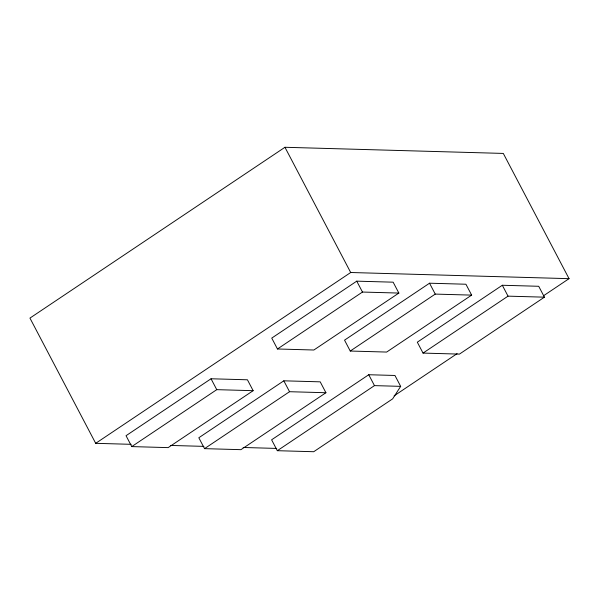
<?xml version="1.0" encoding="UTF-8"?>
<svg xmlns="http://www.w3.org/2000/svg" width="599" height="599" viewBox="0 0 599 599"><rect width="100%" height="100%" fill="white"/><g stroke="black" fill="none" stroke-linecap="round" stroke-linejoin="round"><path stroke-width="0.9" d="M400.671 386.362L392.644 398.852L313.719 451.721L277.322 450.695L271.609 439.808L368.744 374.734L394.951 375.468L400.671 386.362L374.465 385.621L277.322 450.695M543.398 295.846L569.05 278.662L503.302 153.426L284.952 147.279L29.95 318.099L95.698 443.327L131.159 444.323M95.698 443.327L350.7 272.508L569.05 278.662M211.035 378.77L126.037 435.705L131.758 446.592L168.147 447.618L253.145 390.683L247.432 379.788L211.035 378.77L216.756 389.657L253.145 390.683M356.749 281.156L271.751 338.098L277.464 348.985L313.861 350.011L398.859 293.068L393.139 282.181L356.749 281.156L362.47 292.05L398.859 293.068M131.758 446.592L216.756 389.657M277.464 348.985L362.47 292.05M283.821 380.814L198.823 437.757L204.536 448.644L240.933 449.669L325.931 392.734L320.21 381.84L283.821 380.814L289.542 391.709L325.931 392.734M429.535 283.207L344.537 340.15L350.25 351.036L386.647 352.062L471.645 295.12L465.925 284.233L429.535 283.207L435.248 294.094L471.645 295.12M204.536 448.644L289.542 391.709M350.25 351.036L435.248 294.094M502.321 285.259L417.316 342.194L423.036 353.088L459.426 354.114L544.431 297.171L538.711 286.285L502.321 285.259L508.034 296.146L544.431 297.171M423.036 353.088L508.034 296.146M394.127 395.834L457.097 353.657M170.348 445.431L203.945 446.375M243.134 447.483L276.723 448.426M284.952 147.279L350.7 272.508M368.744 374.734L374.465 385.621"/></g></svg>
